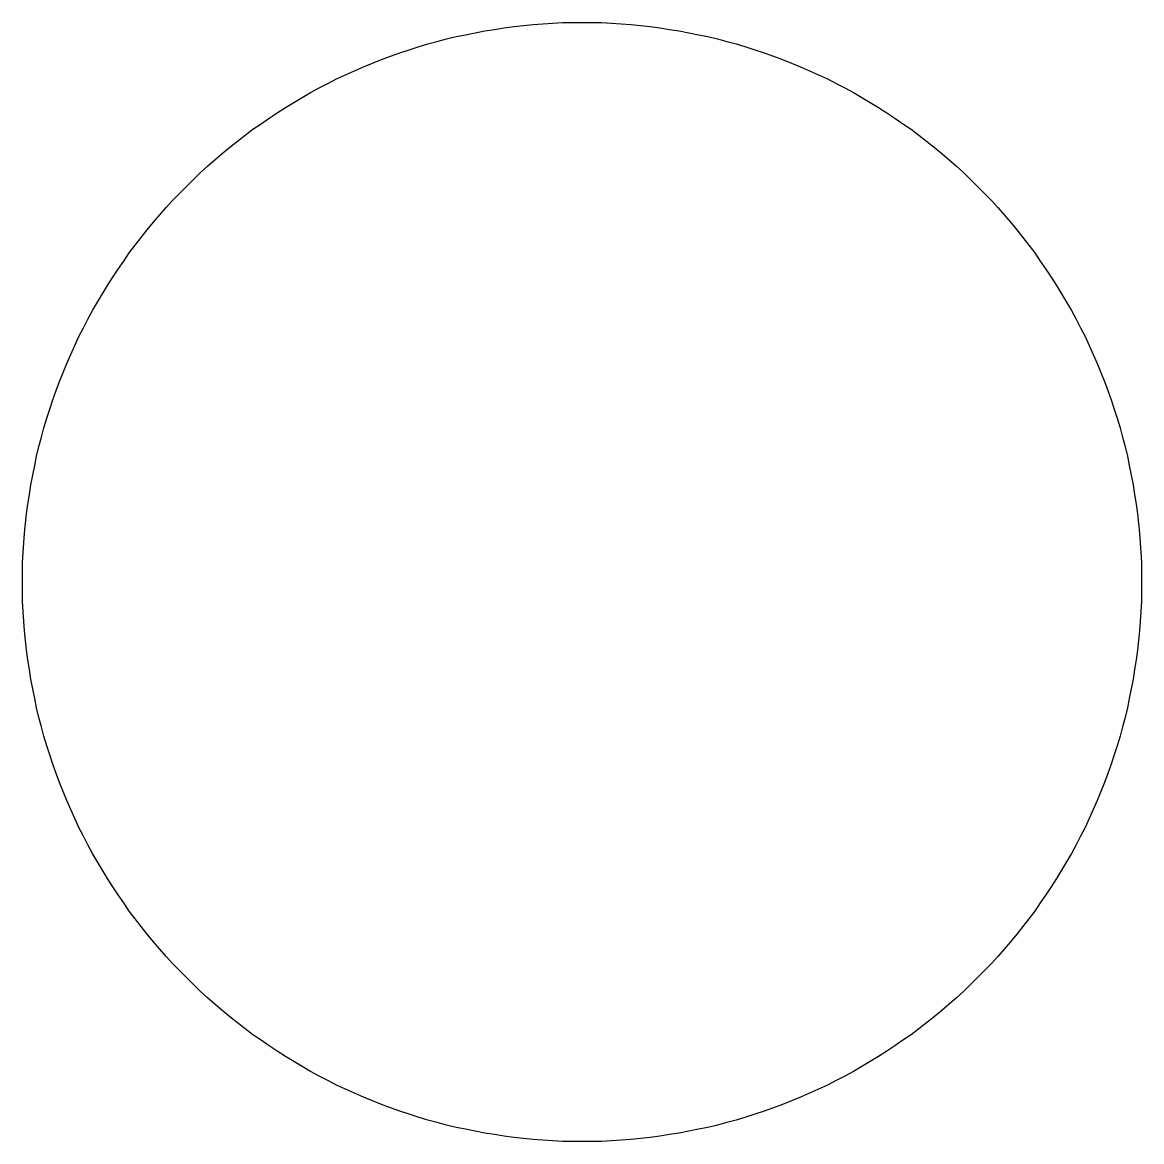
# Model space of a CAD drawing. Header units: metres. Extents: x 0 to 240, y -8 to 326.
# Drawn here: x 149 to 153, y 169 to 173 of the extents above; entities that cross this region are included whole.
import ezdxf

# ---------------------------------------------------------------- set-up
doc = ezdxf.new("R2010")
doc.units = ezdxf.units.M

msp = doc.modelspace()

# ---------------------------------------------------------------- linework, layer by layer
for p, q in [((150.93, 172.999), (150.965, 173)), ((150.965, 173), (151, 173)), ((151, 173), (151.035, 173)), ((151.035, 173), (151.07, 172.999)), ((150.584, 172.956), (150.618, 172.963)), ((150.618, 172.963), (150.653, 172.97)), ((150.653, 172.97), (150.687, 172.975)), ((150.687, 172.975), (150.722, 172.981)), ((150.722, 172.981), (150.756, 172.985)), ((150.756, 172.985), (150.791, 172.989)), ((150.791, 172.989), (150.826, 172.992)), ((150.826, 172.992), (150.86, 172.995)), ((150.86, 172.995), (150.895, 172.997)), ((150.895, 172.997), (150.93, 172.999)), ((151.07, 172.999), (151.105, 172.997)), ((151.105, 172.997), (151.14, 172.995)), ((151.14, 172.995), (151.174, 172.992)), ((151.174, 172.992), (151.209, 172.989)), ((151.209, 172.989), (151.244, 172.985)), ((151.244, 172.985), (151.278, 172.981)), ((151.278, 172.981), (151.313, 172.975)), ((151.313, 172.975), (151.347, 172.97)), ((151.347, 172.97), (151.382, 172.963)), ((151.382, 172.963), (151.416, 172.956)), ((150.415, 172.913), (150.449, 172.923)), ((150.449, 172.923), (150.482, 172.932)), ((150.482, 172.932), (150.516, 172.941)), ((150.516, 172.941), (150.55, 172.949)), ((150.55, 172.949), (150.584, 172.956)), ((151.416, 172.956), (151.45, 172.949)), ((151.45, 172.949), (151.484, 172.941)), ((151.484, 172.941), (151.518, 172.932)), ((151.518, 172.932), (151.551, 172.923)), ((151.551, 172.923), (151.585, 172.913)), ((150.316, 172.879), (150.349, 172.891)), ((150.349, 172.891), (150.382, 172.902)), ((150.382, 172.902), (150.415, 172.913)), ((151.585, 172.913), (151.618, 172.902)), ((151.618, 172.902), (151.651, 172.891)), ((151.651, 172.891), (151.684, 172.879)), ((150.187, 172.827), (150.219, 172.841)), ((150.219, 172.841), (150.251, 172.854)), ((150.251, 172.854), (150.283, 172.867)), ((150.283, 172.867), (150.316, 172.879)), ((151.684, 172.879), (151.717, 172.867)), ((151.717, 172.867), (151.749, 172.854)), ((151.749, 172.854), (151.781, 172.841)), ((151.781, 172.841), (151.813, 172.827)), ((150.123, 172.798), (150.155, 172.813)), ((150.155, 172.813), (150.187, 172.827)), ((151.813, 172.827), (151.845, 172.813)), ((151.845, 172.813), (151.877, 172.798)), ((150.03, 172.749), (150.061, 172.766)), ((150.061, 172.766), (150.092, 172.782)), ((150.092, 172.782), (150.123, 172.798)), ((151.877, 172.798), (151.908, 172.782)), ((151.908, 172.782), (151.939, 172.766)), ((151.939, 172.766), (151.97, 172.749)), ((149.97, 172.714), (150, 172.732)), ((150, 172.732), (150.03, 172.749)), ((151.97, 172.749), (152, 172.732)), ((152, 172.732), (152.03, 172.714)), ((149.911, 172.677), (149.94, 172.696)), ((149.94, 172.696), (149.97, 172.714)), ((152.03, 172.714), (152.06, 172.696)), ((152.06, 172.696), (152.089, 172.677)), ((149.853, 172.638), (149.882, 172.658)), ((149.882, 172.658), (149.911, 172.677)), ((152.089, 172.677), (152.118, 172.658)), ((152.118, 172.658), (152.147, 172.638)), ((149.796, 172.597), (149.824, 172.618)), ((149.824, 172.618), (149.853, 172.638)), ((152.147, 172.638), (152.176, 172.618)), ((152.176, 172.618), (152.204, 172.597)), ((149.741, 172.554), (149.769, 172.576)), ((149.769, 172.576), (149.796, 172.597)), ((152.204, 172.597), (152.231, 172.576)), ((152.231, 172.576), (152.259, 172.554)), ((149.688, 172.509), (149.714, 172.532)), ((149.714, 172.532), (149.741, 172.554)), ((152.259, 172.554), (152.286, 172.532)), ((152.286, 172.532), (152.312, 172.509)), ((149.636, 172.463), (149.662, 172.486)), ((149.662, 172.486), (149.688, 172.509)), ((152.312, 172.509), (152.338, 172.486)), ((152.338, 172.486), (152.364, 172.463)), ((149.611, 172.439), (149.636, 172.463)), ((152.364, 172.463), (152.389, 172.439)), ((149.561, 172.389), (149.586, 172.414)), ((149.586, 172.414), (149.611, 172.439)), ((152.389, 172.439), (152.414, 172.414)), ((152.414, 172.414), (152.439, 172.389)), ((149.514, 172.338), (149.537, 172.364)), ((149.537, 172.364), (149.561, 172.389)), ((152.439, 172.389), (152.463, 172.364)), ((152.463, 172.364), (152.486, 172.338)), ((149.491, 172.312), (149.514, 172.338)), ((152.486, 172.338), (152.509, 172.312)), ((149.446, 172.259), (149.468, 172.286)), ((149.468, 172.286), (149.491, 172.312)), ((152.509, 172.312), (152.532, 172.286)), ((152.532, 172.286), (152.554, 172.259)), ((149.424, 172.231), (149.446, 172.259)), ((152.554, 172.259), (152.576, 172.231)), ((149.382, 172.176), (149.403, 172.204)), ((149.403, 172.204), (149.424, 172.231)), ((152.576, 172.231), (152.597, 172.204)), ((152.597, 172.204), (152.618, 172.176)), ((149.362, 172.147), (149.382, 172.176)), ((152.618, 172.176), (152.638, 172.147)), ((149.342, 172.118), (149.362, 172.147)), ((152.638, 172.147), (152.658, 172.118)), ((149.304, 172.06), (149.323, 172.089)), ((149.323, 172.089), (149.342, 172.118)), ((152.658, 172.118), (152.677, 172.089)), ((152.677, 172.089), (152.696, 172.06)), ((149.286, 172.03), (149.304, 172.06)), ((152.696, 172.06), (152.714, 172.03)), ((149.251, 171.97), (149.268, 172)), ((149.268, 172), (149.286, 172.03)), ((152.714, 172.03), (152.732, 172)), ((152.732, 172), (152.749, 171.97)), ((149.234, 171.939), (149.251, 171.97)), ((152.749, 171.97), (152.766, 171.939)), ((149.218, 171.908), (149.234, 171.939)), ((152.766, 171.939), (152.782, 171.908)), ((149.202, 171.877), (149.218, 171.908)), ((152.782, 171.908), (152.798, 171.877)), ((149.173, 171.813), (149.187, 171.845)), ((149.187, 171.845), (149.202, 171.877)), ((152.798, 171.877), (152.813, 171.845)), ((152.813, 171.845), (152.827, 171.813)), ((149.159, 171.781), (149.173, 171.813)), ((152.827, 171.813), (152.841, 171.781)), ((149.146, 171.749), (149.159, 171.781)), ((152.841, 171.781), (152.854, 171.749)), ((149.133, 171.717), (149.146, 171.749)), ((152.854, 171.749), (152.867, 171.717)), ((149.109, 171.651), (149.121, 171.684)), ((149.121, 171.684), (149.133, 171.717)), ((152.867, 171.717), (152.879, 171.684)), ((152.879, 171.684), (152.891, 171.651)), ((149.098, 171.618), (149.109, 171.651)), ((152.891, 171.651), (152.902, 171.618)), ((149.087, 171.585), (149.098, 171.618)), ((152.902, 171.618), (152.913, 171.585)), ((149.077, 171.551), (149.087, 171.585)), ((152.913, 171.585), (152.923, 171.551)), ((149.068, 171.518), (149.077, 171.551)), ((152.923, 171.551), (152.932, 171.518)), ((149.051, 171.45), (149.059, 171.484)), ((149.059, 171.484), (149.068, 171.518)), ((152.932, 171.518), (152.941, 171.484)), ((152.941, 171.484), (152.949, 171.45)), ((149.044, 171.416), (149.051, 171.45)), ((152.949, 171.45), (152.956, 171.416)), ((149.037, 171.382), (149.044, 171.416)), ((152.956, 171.416), (152.963, 171.382)), ((149.03, 171.347), (149.037, 171.382)), ((152.963, 171.382), (152.97, 171.347)), ((149.025, 171.313), (149.03, 171.347)), ((152.97, 171.347), (152.975, 171.313)), ((149.019, 171.278), (149.025, 171.313)), ((152.975, 171.313), (152.981, 171.278)), ((149.011, 171.209), (149.015, 171.244)), ((149.015, 171.244), (149.019, 171.278)), ((152.981, 171.278), (152.985, 171.244)), ((152.985, 171.244), (152.989, 171.209)), ((149.008, 171.174), (149.011, 171.209)), ((152.989, 171.209), (152.992, 171.174)), ((149.005, 171.14), (149.008, 171.174)), ((152.992, 171.174), (152.995, 171.14)), ((149.003, 171.105), (149.005, 171.14)), ((152.995, 171.14), (152.997, 171.105)), ((149.001, 171.07), (149.003, 171.105)), ((152.997, 171.105), (152.999, 171.07)), ((149, 171.035), (149.001, 171.07)), ((152.999, 171.07), (153, 171.035)), ((149, 171), (149, 171.035)), ((149, 170.965), (149, 171)), ((153, 171.035), (153, 171)), ((153, 171), (153, 170.965)), ((149.001, 170.93), (149, 170.965)), ((153, 170.965), (152.999, 170.93)), ((149.003, 170.895), (149.001, 170.93)), ((152.999, 170.93), (152.997, 170.895)), ((149.005, 170.86), (149.003, 170.895)), ((152.997, 170.895), (152.995, 170.86)), ((149.008, 170.826), (149.005, 170.86)), ((152.995, 170.86), (152.992, 170.826)), ((149.011, 170.791), (149.008, 170.826)), ((152.992, 170.826), (152.989, 170.791)), ((149.015, 170.756), (149.011, 170.791)), ((152.989, 170.791), (152.985, 170.756)), ((149.019, 170.722), (149.015, 170.756)), ((149.025, 170.687), (149.019, 170.722)), ((152.981, 170.722), (152.975, 170.687)), ((152.985, 170.756), (152.981, 170.722)), ((149.03, 170.653), (149.025, 170.687)), ((152.975, 170.687), (152.97, 170.653)), ((149.037, 170.618), (149.03, 170.653)), ((152.97, 170.653), (152.963, 170.618)), ((149.044, 170.584), (149.037, 170.618)), ((152.963, 170.618), (152.956, 170.584)), ((149.051, 170.55), (149.044, 170.584)), ((152.956, 170.584), (152.949, 170.55)), ((149.059, 170.516), (149.051, 170.55)), ((152.949, 170.55), (152.941, 170.516)), ((149.068, 170.482), (149.059, 170.516)), ((149.077, 170.449), (149.068, 170.482)), ((152.932, 170.482), (152.923, 170.449)), ((152.941, 170.516), (152.932, 170.482)), ((149.087, 170.415), (149.077, 170.449)), ((152.923, 170.449), (152.913, 170.415)), ((149.098, 170.382), (149.087, 170.415)), ((152.913, 170.415), (152.902, 170.382)), ((149.109, 170.349), (149.098, 170.382)), ((152.902, 170.382), (152.891, 170.349)), ((149.121, 170.316), (149.109, 170.349)), ((152.891, 170.349), (152.879, 170.316)), ((149.133, 170.283), (149.121, 170.316)), ((149.146, 170.251), (149.133, 170.283)), ((152.867, 170.283), (152.854, 170.251)), ((152.879, 170.316), (152.867, 170.283)), ((149.159, 170.219), (149.146, 170.251)), ((152.854, 170.251), (152.841, 170.219)), ((149.173, 170.187), (149.159, 170.219)), ((152.841, 170.219), (152.827, 170.187)), ((149.187, 170.155), (149.173, 170.187)), ((152.827, 170.187), (152.813, 170.155)), ((149.202, 170.123), (149.187, 170.155)), ((149.218, 170.092), (149.202, 170.123)), ((152.798, 170.123), (152.782, 170.092)), ((152.813, 170.155), (152.798, 170.123)), ((149.234, 170.061), (149.218, 170.092)), ((152.782, 170.092), (152.766, 170.061)), ((149.251, 170.03), (149.234, 170.061)), ((152.766, 170.061), (152.749, 170.03)), ((149.268, 170), (149.251, 170.03)), ((149.286, 169.97), (149.268, 170)), ((152.732, 170), (152.714, 169.97)), ((152.749, 170.03), (152.732, 170)), ((149.304, 169.94), (149.286, 169.97)), ((152.714, 169.97), (152.696, 169.94)), ((149.323, 169.911), (149.304, 169.94)), ((152.696, 169.94), (152.677, 169.911)), ((149.342, 169.882), (149.323, 169.911)), ((149.362, 169.853), (149.342, 169.882)), ((152.658, 169.882), (152.638, 169.853)), ((152.677, 169.911), (152.658, 169.882)), ((149.382, 169.824), (149.362, 169.853)), ((152.638, 169.853), (152.618, 169.824)), ((149.403, 169.796), (149.382, 169.824)), ((152.618, 169.824), (152.597, 169.796)), ((149.424, 169.769), (149.403, 169.796)), ((149.446, 169.741), (149.424, 169.769)), ((152.576, 169.769), (152.554, 169.741)), ((152.597, 169.796), (152.576, 169.769)), ((149.468, 169.714), (149.446, 169.741)), ((152.554, 169.741), (152.532, 169.714)), ((149.491, 169.688), (149.468, 169.714)), ((149.514, 169.662), (149.491, 169.688)), ((152.509, 169.688), (152.486, 169.662)), ((152.532, 169.714), (152.509, 169.688)), ((149.537, 169.636), (149.514, 169.662)), ((152.486, 169.662), (152.463, 169.636)), ((149.561, 169.611), (149.537, 169.636)), ((149.586, 169.586), (149.561, 169.611)), ((152.439, 169.611), (152.414, 169.586)), ((152.463, 169.636), (152.439, 169.611)), ((149.611, 169.561), (149.586, 169.586)), ((149.636, 169.537), (149.611, 169.561)), ((152.389, 169.561), (152.364, 169.537)), ((152.414, 169.586), (152.389, 169.561)), ((149.662, 169.514), (149.636, 169.537)), ((152.364, 169.537), (152.338, 169.514)), ((149.688, 169.491), (149.662, 169.514)), ((149.714, 169.468), (149.688, 169.491)), ((152.312, 169.491), (152.286, 169.468)), ((152.338, 169.514), (152.312, 169.491)), ((149.741, 169.446), (149.714, 169.468)), ((149.769, 169.424), (149.741, 169.446)), ((152.259, 169.446), (152.231, 169.424)), ((152.286, 169.468), (152.259, 169.446)), ((149.796, 169.403), (149.769, 169.424)), ((149.824, 169.382), (149.796, 169.403)), ((152.204, 169.403), (152.176, 169.382)), ((152.231, 169.424), (152.204, 169.403)), ((149.853, 169.362), (149.824, 169.382)), ((149.882, 169.342), (149.853, 169.362)), ((152.147, 169.362), (152.118, 169.342)), ((152.176, 169.382), (152.147, 169.362)), ((149.911, 169.323), (149.882, 169.342)), ((149.94, 169.304), (149.911, 169.323)), ((152.089, 169.323), (152.06, 169.304)), ((152.118, 169.342), (152.089, 169.323)), ((149.97, 169.286), (149.94, 169.304)), ((150, 169.268), (149.97, 169.286)), ((152.03, 169.286), (152, 169.268)), ((152.06, 169.304), (152.03, 169.286)), ((150.03, 169.251), (150, 169.268)), ((150.061, 169.234), (150.03, 169.251)), ((151.97, 169.251), (151.939, 169.234)), ((152, 169.268), (151.97, 169.251)), ((150.092, 169.218), (150.061, 169.234)), ((150.123, 169.202), (150.092, 169.218)), ((150.155, 169.187), (150.123, 169.202)), ((151.877, 169.202), (151.845, 169.187)), ((151.908, 169.218), (151.877, 169.202)), ((151.939, 169.234), (151.908, 169.218)), ((150.187, 169.173), (150.155, 169.187)), ((150.219, 169.159), (150.187, 169.173)), ((151.813, 169.173), (151.781, 169.159)), ((151.845, 169.187), (151.813, 169.173)), ((150.251, 169.146), (150.219, 169.159)), ((150.283, 169.133), (150.251, 169.146)), ((150.316, 169.121), (150.283, 169.133)), ((150.349, 169.109), (150.316, 169.121)), ((151.684, 169.121), (151.651, 169.109)), ((151.717, 169.133), (151.684, 169.121)), ((151.749, 169.146), (151.717, 169.133)), ((151.781, 169.159), (151.749, 169.146)), ((150.382, 169.098), (150.349, 169.109)), ((150.415, 169.087), (150.382, 169.098)), ((150.449, 169.077), (150.415, 169.087)), ((151.585, 169.087), (151.551, 169.077)), ((151.618, 169.098), (151.585, 169.087)), ((151.651, 169.109), (151.618, 169.098)), ((150.482, 169.068), (150.449, 169.077)), ((150.516, 169.059), (150.482, 169.068)), ((150.55, 169.051), (150.516, 169.059)), ((150.584, 169.044), (150.55, 169.051)), ((150.618, 169.037), (150.584, 169.044)), ((151.416, 169.044), (151.382, 169.037)), ((151.45, 169.051), (151.416, 169.044)), ((151.484, 169.059), (151.45, 169.051)), ((151.518, 169.068), (151.484, 169.059)), ((151.551, 169.077), (151.518, 169.068)), ((150.653, 169.03), (150.618, 169.037)), ((150.687, 169.025), (150.653, 169.03)), ((150.722, 169.019), (150.687, 169.025)), ((150.756, 169.015), (150.722, 169.019)), ((150.791, 169.011), (150.756, 169.015)), ((150.826, 169.008), (150.791, 169.011)), ((150.86, 169.005), (150.826, 169.008)), ((150.895, 169.003), (150.86, 169.005)), ((150.93, 169.001), (150.895, 169.003)), ((150.965, 169), (150.93, 169.001)), ((151, 169), (150.965, 169)), ((151.035, 169), (151, 169)), ((151.07, 169.001), (151.035, 169)), ((151.105, 169.003), (151.07, 169.001)), ((151.14, 169.005), (151.105, 169.003)), ((151.174, 169.008), (151.14, 169.005)), ((151.209, 169.011), (151.174, 169.008)), ((151.244, 169.015), (151.209, 169.011)), ((151.278, 169.019), (151.244, 169.015)), ((151.313, 169.025), (151.278, 169.019)), ((151.347, 169.03), (151.313, 169.025)), ((151.382, 169.037), (151.347, 169.03))]:
    msp.add_line(p, q)

doc.saveas('drawing.dxf')
